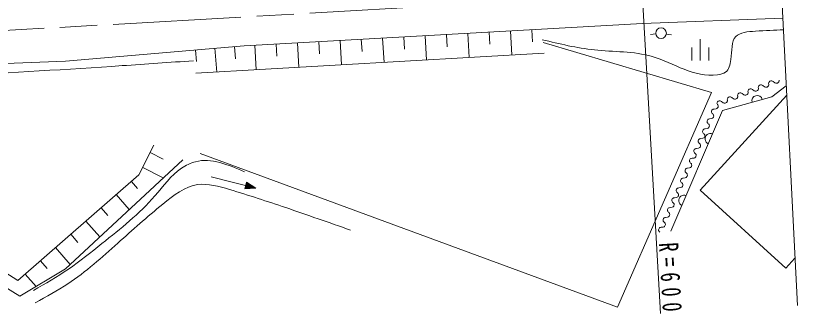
# Model space of a CAD drawing. Units: millimetres, scale not verified. Extents: x 40000 to 680000, y 20000 to 380000.
# Drawn here: x 500568 to 573970, y 264398 to 292332 of the extents above; entities that cross this region are included whole.
import ezdxf

# ---------------------------------------------------------------- set-up
doc = ezdxf.new("R2010")
doc.units = ezdxf.units.MM
doc.header["$LTSCALE"] = 1000
doc.linetypes.add('CHAIN', pattern=[18.5, 12, -1.5, 3.5, -1.5])
for name, color, linetype, lineweight in [('M-BGD', 7, 'Continuous', 13), ('M-BMK', 2, 'CHAIN', 13), ('M-BMK-SRVR', 3, 'Continuous', 13), ('M-STR-HTXT', 7, 'Continuous', 13)]:
    doc.layers.add(name, color=color, linetype=linetype, lineweight=lineweight)
doc.styles.add('ＭＳ ゴシック', font='')
doc.styles.get('ＭＳ ゴシック').set_extended_font_data('MS Gothic')

msp = doc.modelspace()

# ---------------------------------------------------------------- linework, layer by layer
at = {"layer": 'M-BGD'}
for p, q in [((545038, 290784), (545101, 289646)), ((547039, 290895), (547166, 288623)), ((549041, 291007), (549104, 289872)), ((531026, 290003), (531154, 287705)), ((533027, 290115), (533091, 288967)), ((535029, 290226), (535157, 287934)), ((537031, 290338), (537095, 289193)), ((539033, 290449), (539160, 288164)), ((541034, 290561), (541098, 289420)), ((543036, 290672), (543163, 288393)), ((560676, 290618), (560181, 290549)), ((561664, 290603), (562156, 290517)), ((564853, 290132), (564853, 288132)), ((519280, 289266), (519472, 287035)), ((521105, 289423), (521204, 288281)), ((523019, 289557), (523147, 287246)), ((525020, 289669), (525085, 288515)), ((527022, 289780), (527151, 287475)), ((529024, 289892), (529088, 288741)), ((564053, 289332), (564053, 288132)), ((565653, 289332), (565653, 288132)), ((517455, 289108), (517549, 288019)), ((550202, 288797), (517480, 286921)), ((564853, 275965), (572979, 284863)), ((513205, 279491), (514426, 278871)), ((512499, 278099), (514431, 277119)), ((511435, 276782), (512025, 276106)), ((518932, 277203), (523133, 276154)), ((510012, 275540), (511232, 274142)), ((508589, 274298), (509219, 273577)), ((507166, 273056), (508465, 271568)), ((505743, 271814), (506412, 271047)), ((504320, 270572), (505698, 268993)), ((502897, 269331), (503517, 268620)), ((501474, 268089), (502492, 266922))]:
    msp.add_line(p, q, dxfattribs=at)
for points in [[(422080, 288041), (441967, 284838), (445906, 285735), (505254, 288057), (522018, 289502), (559441, 291586), (572615, 292109)], [(550105, 289826), (565894, 285112), (557089, 264979), (517892, 279386)], [(571277, 285913), (571274, 285978), (571291, 286051), (571314, 286105), (571346, 286140), (571396, 286181), (571474, 286211), (571540, 286214), (571586, 286210), (571640, 286186), (571701, 286143), (571858, 286025), (571939, 285989), (571985, 285984), (572051, 285987), (572109, 286010), (572179, 286059), (572222, 286120), (572246, 286174), (572251, 286220), (572248, 286286)], [(562098, 272096), (566947, 283447), (571576, 284718), (572934, 285757)], [(569336, 285165), (569333, 285231), (569349, 285304), (569373, 285358), (569405, 285392), (569455, 285434), (569533, 285464), (569599, 285467), (569645, 285462), (569699, 285439), (569760, 285395), (569917, 285277), (569998, 285242), (570044, 285237), (570110, 285240), (570168, 285263), (570238, 285312), (570281, 285373), (570305, 285427), (570310, 285473), (570307, 285539)], [(570307, 285539), (570304, 285605), (570320, 285678), (570344, 285732), (570375, 285766), (570426, 285808), (570504, 285838), (570569, 285841), (570616, 285836), (570669, 285812), (570731, 285769), (570887, 285651), (570968, 285615), (571014, 285611), (571080, 285614), (571138, 285636), (571209, 285686), (571252, 285747), (571276, 285801), (571280, 285847), (571277, 285913)], [(568365, 284792), (568362, 284857), (568379, 284930), (568403, 284984), (568434, 285019), (568485, 285060), (568562, 285090), (568628, 285093), (568674, 285089), (568728, 285065), (568790, 285022), (568946, 284904), (569027, 284868), (569073, 284863), (569139, 284866), (569197, 284889), (569267, 284938), (569311, 284999), (569335, 285053), (569339, 285099), (569336, 285165)], [(566424, 284044), (566421, 284110), (566438, 284183), (566462, 284237), (566493, 284271), (566544, 284313), (566621, 284343), (566687, 284346), (566733, 284341), (566787, 284318), (566849, 284274), (567005, 284156), (567086, 284121), (567132, 284116), (567198, 284119), (567256, 284142), (567326, 284191), (567370, 284252), (567394, 284306), (567398, 284352), (567395, 284418)], [(567395, 284418), (567392, 284484), (567408, 284557), (567432, 284611), (567464, 284645), (567514, 284687), (567592, 284717), (567658, 284720), (567704, 284715), (567758, 284691), (567819, 284648), (567976, 284530), (568056, 284494), (568103, 284490), (568168, 284493), (568227, 284515), (568297, 284565), (568340, 284626), (568364, 284680), (568368, 284726), (568365, 284792)], [(566011, 283119), (565964, 283163), (565925, 283224), (565905, 283278), (565903, 283323), (565909, 283387), (565942, 283461), (565985, 283508), (566020, 283537), (566074, 283557), (566146, 283570), (566335, 283596), (566415, 283627), (566450, 283655), (566494, 283703), (566519, 283758), (566533, 283840), (566521, 283912), (566500, 283966), (566472, 284001), (566424, 284044)], [(565598, 282195), (565551, 282238), (565512, 282300), (565491, 282353), (565489, 282398), (565496, 282462), (565529, 282536), (565572, 282583), (565607, 282612), (565661, 282633), (565733, 282645), (565922, 282671), (566002, 282702), (566037, 282731), (566081, 282778), (566105, 282833), (566120, 282915), (566108, 282987), (566087, 283041), (566058, 283076), (566011, 283119)], [(565185, 281270), (565138, 281313), (565099, 281375), (565078, 281428), (565076, 281473), (565082, 281537), (565116, 281611), (565159, 281658), (565194, 281687), (565247, 281708), (565319, 281720), (565509, 281746), (565589, 281777), (565624, 281806), (565667, 281853), (565692, 281908), (565707, 281991), (565694, 282063), (565674, 282116), (565645, 282151), (565598, 282195)], [(564772, 280345), (564724, 280388), (564685, 280450), (564665, 280503), (564663, 280549), (564669, 280612), (564702, 280686), (564746, 280734), (564781, 280762), (564834, 280783), (564906, 280795), (565095, 280821), (565176, 280852), (565211, 280881), (565254, 280928), (565279, 280984), (565293, 281066), (565281, 281138), (565261, 281191), (565232, 281226), (565185, 281270)], [(488902, 275041), (500762, 267468), (512146, 277403), (513558, 280186)], [(564358, 279420), (564311, 279463), (564272, 279525), (564252, 279579), (564250, 279624), (564256, 279688), (564289, 279762), (564332, 279809), (564367, 279838), (564421, 279858), (564493, 279870), (564682, 279897), (564763, 279927), (564798, 279956), (564841, 280003), (564866, 280059), (564880, 280141), (564868, 280213), (564848, 280267), (564819, 280302), (564772, 280345)], [(563945, 278495), (563898, 278538), (563859, 278600), (563839, 278654), (563837, 278699), (563843, 278763), (563876, 278837), (563919, 278884), (563954, 278913), (564008, 278933), (564080, 278945), (564269, 278972), (564349, 279002), (564384, 279031), (564428, 279078), (564452, 279134), (564467, 279216), (564455, 279288), (564434, 279342), (564406, 279377), (564358, 279420)], [(516255, 278817), (505257, 268582), (500977, 266012), (488248, 273846)], [(563532, 277570), (563485, 277614), (563446, 277675), (563425, 277729), (563423, 277774), (563430, 277838), (563463, 277912), (563506, 277959), (563541, 277988), (563595, 278008), (563667, 278020), (563856, 278047), (563936, 278078), (563971, 278106), (564014, 278153), (564039, 278209), (564054, 278291), (564042, 278363), (564021, 278417), (563992, 278452), (563945, 278495)], [(563119, 276645), (563072, 276689), (563033, 276750), (563012, 276804), (563010, 276849), (563016, 276913), (563049, 276987), (563093, 277034), (563128, 277063), (563181, 277083), (563253, 277096), (563443, 277122), (563523, 277153), (563558, 277181), (563601, 277229), (563626, 277284), (563641, 277366), (563628, 277438), (563608, 277492), (563579, 277527), (563532, 277570)], [(562706, 275721), (562658, 275764), (562619, 275826), (562599, 275879), (562597, 275924), (562603, 275988), (562636, 276062), (562680, 276109), (562715, 276138), (562768, 276159), (562840, 276171), (563029, 276197), (563110, 276228), (563145, 276257), (563188, 276304), (563213, 276359), (563227, 276442), (563215, 276514), (563195, 276567), (563166, 276602), (563119, 276645)], [(562292, 274796), (562245, 274839), (562206, 274901), (562186, 274954), (562184, 275000), (562190, 275063), (562223, 275137), (562266, 275185), (562301, 275213), (562355, 275234), (562427, 275246), (562616, 275272), (562696, 275303), (562732, 275332), (562775, 275379), (562800, 275434), (562814, 275517), (562802, 275589), (562781, 275642), (562753, 275677), (562706, 275721)], [(573747, 269562), (572891, 268624), (564853, 275965)], [(561879, 273871), (561832, 273914), (561793, 273976), (561772, 274029), (561770, 274075), (561777, 274138), (561810, 274212), (561853, 274260), (561888, 274288), (561942, 274309), (562014, 274321), (562203, 274347), (562283, 274378), (562318, 274407), (562362, 274454), (562386, 274510), (562401, 274592), (562389, 274664), (562368, 274717), (562340, 274752), (562292, 274796)], [(561466, 272946), (561419, 272989), (561380, 273051), (561359, 273105), (561357, 273150), (561364, 273214), (561397, 273288), (561440, 273335), (561475, 273364), (561528, 273384), (561601, 273396), (561790, 273423), (561870, 273453), (561905, 273482), (561948, 273529), (561973, 273585), (561988, 273667), (561976, 273739), (561955, 273793), (561926, 273828), (561879, 273871)], [(561053, 272021), (561005, 272064), (560967, 272126), (560946, 272180), (560944, 272225), (560950, 272289), (560983, 272363), (561027, 272410), (561062, 272439), (561115, 272459), (561187, 272471), (561377, 272498), (561457, 272528), (561492, 272557), (561535, 272604), (561560, 272660), (561575, 272742), (561562, 272814), (561542, 272868), (561513, 272903), (561466, 272946)]]:
    msp.add_lwpolyline(points, dxfattribs=at)
for points in [[(523133, 276154), (522240, 276707), (522085, 276086)], [(523016, 276183), (522264, 276639), (522138, 276135)], [(522900, 276213), (522289, 276571), (522192, 276183)], [(522784, 276242), (522313, 276503), (522245, 276232)], [(522667, 276271), (522337, 276435), (522298, 276280)], [(522512, 276309), (522361, 276368), (522352, 276329)]]:
    msp.add_lwpolyline(points, close=True, dxfattribs=at)
msp.add_circle((561171, 290688), 500, dxfattribs=at)
for centre, start, end in [((570195, 284339), 15.35312, 195.35312), ((565801, 280765), 66.86676, 246.86676), ((563332, 274986), 66.86676, 246.86676)]:
    msp.add_arc(centre, 500, start, end, dxfattribs=at)
for points, knots in [([(550022, 290076), (551638, 289683), (553253, 289289), (554909, 289117), (556725, 288929), (558589, 289008), (560338, 288493), (562378, 287892), (564262, 286484), (566478, 286782), (566754, 286819), (567034, 286881), (567230, 287033), (567551, 287270), (567670, 287726), (567731, 288203), (567834, 289037), (567750, 289923), (568189, 290375), (568567, 290762), (569330, 290829), (570027, 290877), (570995, 290944), (571833, 290973), (572671, 291002)], [0, 0, 0, 0, 1, 1, 1, 2, 2, 2, 3, 3, 3, 4, 4, 4, 5, 5, 5, 6, 6, 6, 7, 7, 7, 8, 8, 8, 8]), ([(495007, 286674), (500197, 286983), (505387, 287293), (510575, 287640), (512803, 287789), (515030, 287946), (517257, 288102)], [0, 0, 0, 0, 1, 1, 1, 2, 2, 2, 2]), ([(502247, 266557), (503358, 267192), (504469, 267828), (505523, 268549), (506613, 269294), (507641, 270130), (508674, 270955), (510419, 272348), (512179, 273707), (513649, 275436), (514434, 276343), (515141, 277332), (516137, 278008), (516544, 278285), (517000, 278509), (517463, 278630), (518949, 279020), (520508, 278349), (522067, 277678)], [0, 0, 0, 0, 1, 1, 1, 2, 2, 2, 3, 3, 3, 4, 4, 4, 5, 5, 5, 6, 6, 6, 6]), ([(502414, 265396), (503455, 265961), (504496, 266526), (505482, 267180), (507161, 268294), (508680, 269666), (510167, 270997), (511542, 272228), (512890, 273424), (514396, 274648), (515402, 275475), (516482, 276305), (517672, 276474), (518629, 276611), (519661, 276317), (520658, 276019), (522484, 275472), (524196, 274907), (525925, 274320), (527941, 273636), (529982, 272922), (532022, 272207)], [0, 0, 0, 0, 1, 1, 1, 2, 2, 2, 3, 3, 3, 4, 4, 4, 5, 5, 5, 6, 6, 6, 7, 7, 7, 7])]:
    msp.add_open_spline(points, degree=3, knots=knots, dxfattribs=at)
at = {"layer": 'M-BMK'}
msp.add_line((472783, 289408), (559423, 294349), dxfattribs=at)
at = {"layer": 'M-BMK-SRVR'}
msp.add_line((572510, 294201), (573970, 265138), dxfattribs=at)
at = {"layer": 'M-STR-HTXT'}
msp.add_line((559423, 294349), (561131, 264398), dxfattribs=at)

# ---------------------------------------------------------------- texts
at = {"layer": 'M-STR-HTXT', "insert": (560927, 270995), "char_height": 1833, "attachment_point": 7, "rotation": 273.42, "style": 'ＭＳ ゴシック'}
msp.add_mtext('\\T1.61;\\W0.7;R=600', dxfattribs=at)

doc.saveas('drawing.dxf')
